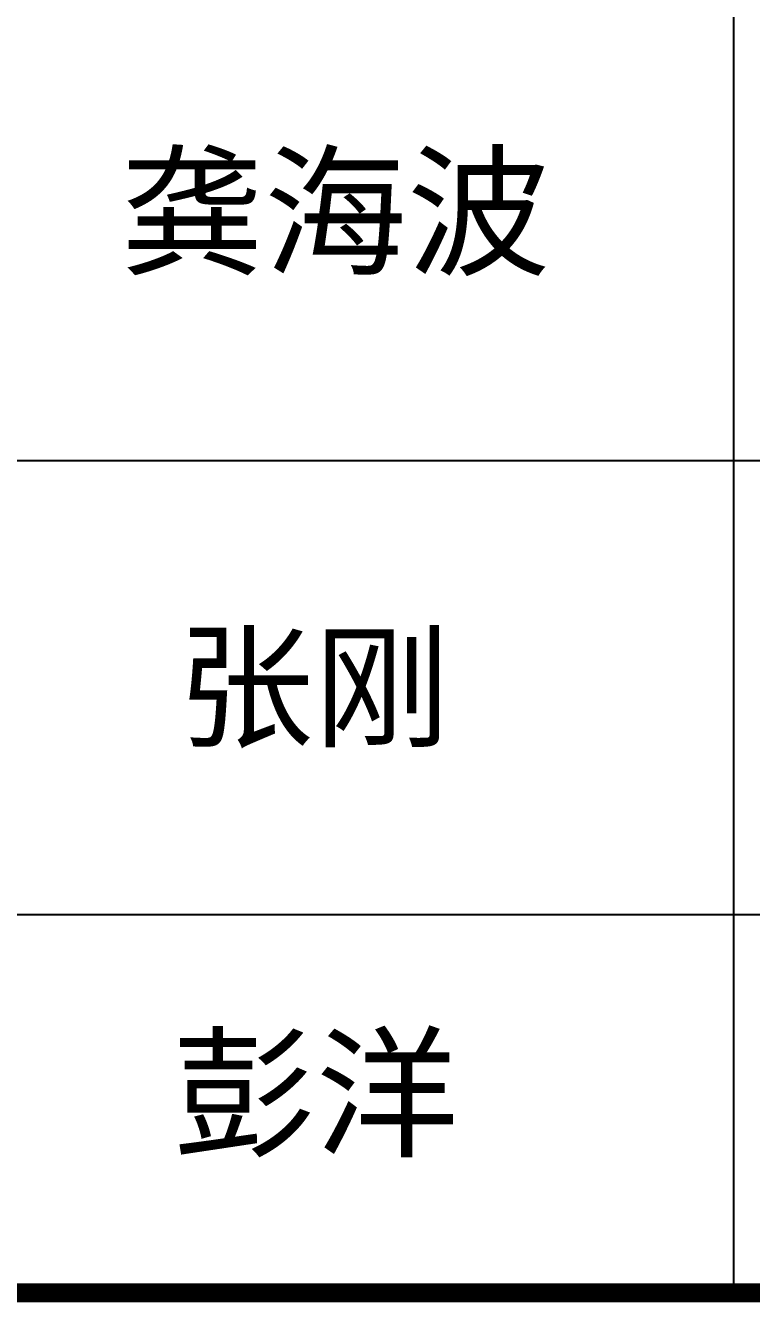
# Model space of a CAD drawing. Extents: x 69728788 to 150163257, y 20675998 to 43663798.
# Drawn here: x 75128143 to 75130052, y 20889538 to 20892899 of the extents above; entities that cross this region are included whole.
import ezdxf

# ---------------------------------------------------------------- set-up
doc = ezdxf.new("R2010")
doc.units = 0
doc.header["$LTSCALE"] = 1000
doc.header["$MEASUREMENT"] = 0
doc.layers.add('图框', color=253, linetype='CONTINUOUS')
doc.styles.add('STYLE-黑体', font='simhei.ttf')

msp = doc.modelspace()

# ---------------------------------------------------------------- linework, layer by layer
at = {"layer": '图框', "color": 0}
for p, q in [((75126021.3, 20891754.6), (75132030.5, 20891754.6)), ((75126021.3, 20890559.4), (75132030.5, 20890559.4))]:
    msp.add_line(p, q, dxfattribs=at)
msp.add_lwpolyline([(75130005.3, 20889563.4), (75130005.3, 20895340.2)], dxfattribs=at)
at = {"layer": '图框', "color": 0, "const_width": 50}
msp.add_lwpolyline([(75126021.3, 20889563.4), (75132030.5, 20889563.4)], dxfattribs=at)

# ---------------------------------------------------------------- texts
at = {"layer": '图框', "color": 4, "style": 'STYLE-黑体'}
for s, height, p in [('龚海波', 276.09, (75128393, 20892270.4)), ('张刚', 262.94, (75128542.2, 20891027)), ('彭洋', 276.09, (75128528.7, 20889950.5))]:
    msp.add_text(s, height=height, dxfattribs=at).set_placement(p)

doc.saveas('drawing.dxf')
